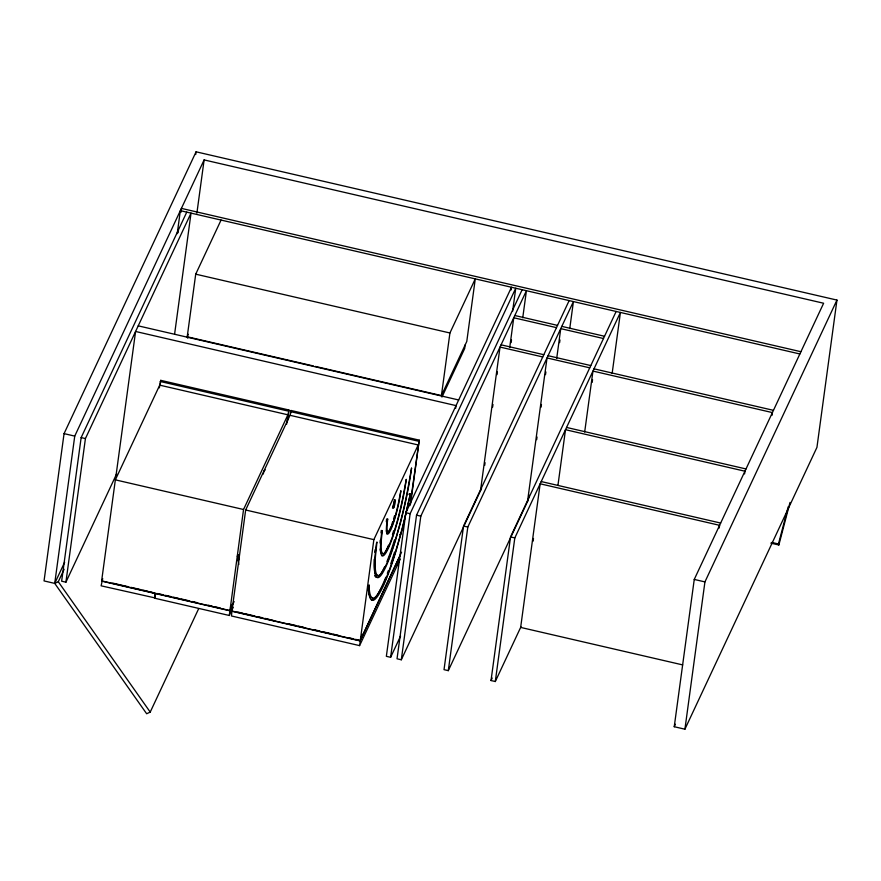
<?xml version="1.0" encoding="UTF-8"?>
<svg xmlns="http://www.w3.org/2000/svg" width="881" height="881" viewBox="0 0 881 881"><rect width="100%" height="100%" fill="white"/><g stroke="black" fill="none" stroke-linecap="round" stroke-linejoin="round"><path stroke-width="1.32" d="M239.048 559.798A94.476 13.292 -77 0 1 238.828 556.748L238.872 554.667L238.233 558.675A96.723 13.611 -77 0 0 238.828 564.457M368.599 586.581L368.544 588.816A96.723 13.611 -77 0 0 396.054 550.999L402.562 528.027L410.337 493.977L408.156 503.602A94.476 13.292 -77 0 1 383.312 584.521L377.85 594.29A94.476 13.292 -77 0 1 369.139 586.889C369.073 581.68 369.414 587.902 367.531 586.328M374.81 552.266L375.086 549.667M381.01 532.873L381.275 530.395M386.33 521.717L386.616 518.986M198.654 608.705L150.222 712.09L146.664 713.753L54.732 583.398L74.742 436.106L204.117 159.913L823.625 303.24L694.25 579.434L674.24 726.726L684.922 729.193L816.94 447.372L836.95 300.08L196.078 151.807L64.06 433.628L44.05 580.92L54.732 583.398L58.289 581.735L64.126 569.28M186.761 212.123L81.151 437.582L61.637 581.196L65.91 582.187L116.677 473.813M65.91 582.187L85.424 438.573L191.034 213.114L174.658 333.69M102.714 578.575L101.117 585.821L154.792 597.869M233.256 607.273L229.291 615.478L243.541 509.504L287.889 414.808L159.714 385.151L115.356 479.848L101.634 580.887L229.809 610.533M116.083 475.09L135.586 331.476L456.028 405.612L455.653 408.321M177.224 233.674L180.352 210.647L799.871 353.975M178.094 232.771L178.469 230.062M180.858 212.453L181.409 208.39L800.917 351.717M159.351 387.849L160.749 380.35L288.924 409.995L287.261 422.241M160.188 384.424L160.749 380.35M195.703 154.538L196.078 151.807M196.892 213.103L204.117 159.913M221.065 220.063L195.714 274.167L187.213 336.773L187.763 338.194M154.616 593.067L150.717 591.922M155.012 593.464L154.56 598.188M155.541 593.596L155.056 598.298L229.324 615.489M410.546 504.064L419.235 440.148L291.06 410.491L290.025 415.303L245.667 510L231.945 611.029L360.12 640.685L401.571 552.2M286.611 424.235L288.924 409.995M290.686 413.211L291.06 410.491M274.244 620.742L265.159 618.407M359.69 640.509L355.726 639.353M290.025 415.303L418.2 444.96L373.852 539.646L359.602 645.619L400.238 559.127M397.298 565.415L398.047 559.887M397.364 565.272L398.113 559.743M511.101 289.959L511.476 287.25L405.855 512.709L386.352 656.323L390.624 657.303L400.547 636.137M409.973 505.573L419.235 440.148M390.624 657.303L410.128 513.7L515.748 288.241L512.621 311.268M522.158 289.717L416.537 515.176L397.034 658.79L401.307 659.781L481.566 488.426M401.307 659.781L420.81 516.167L526.431 290.708L522.741 317.799M315.387 366.419L441.425 395.58L466.776 341.476L475.277 278.87L449.927 332.985L441.425 395.58L441.976 397.012L464.683 348.535L465.19 344.856M569.148 300.597L463.538 526.056L444.024 669.659L448.297 670.65L528.237 500.001M448.297 670.65L467.811 527.036L573.421 301.577L569.743 328.679M480.508 490.684L500.023 347.07L542.751 356.959M484.693 465.399L485.068 462.69M492.611 407.143L492.986 404.434M497.027 374.623L497.402 371.914M509.703 347.566L513.755 317.766L556.473 327.644M511.123 342.61L511.498 339.89M520.968 626.721L495.298 681.52L491.025 680.539L510.54 536.925L616.149 311.467M495.298 681.52L514.812 537.917L620.422 312.458L612.141 373.423M527.51 501.553L547.024 357.95L589.741 367.829M528.754 497.952L529.118 495.243M536.661 439.685L537.036 436.976M541.077 407.176L541.452 404.467M545.504 374.656L545.868 371.947M556.704 358.446L560.745 328.635L603.474 338.524M559.6 342.643L559.964 339.934M533.115 541.165L533.479 538.456M557.959 485.244L565.503 429.697L744.952 471.214L744.577 473.923M584.676 432.042L592.957 371.077L772.406 412.594L772.042 415.303M592.175 382.365L592.55 379.656M684.922 729.193L704.932 581.9L836.95 300.08M719.226 528.027L719.601 525.318L540.152 483.801L520.649 627.415L682.676 664.902M770.842 543.137L778.859 544.987L778.463 543.984L788.231 506.729M778.859 544.987L790.015 502.423M54.732 583.398L64.654 562.221M188.369 334.295L187.213 336.773L313.251 365.934M230.437 608.11L232.155 604.278M234.115 601.525L229.776 610.764L101.601 581.108M361.397 636.71L362.509 634.331M400.403 554.865L360.087 640.916L231.912 611.26L231.461 615.973L359.635 645.63M491.025 680.539L492.193 678.051M674.24 726.726L675.408 724.237M514.812 315.508L557.53 325.397M561.803 326.377L604.531 336.267M195.714 274.167L449.927 332.985M501.08 344.823L543.808 354.702M548.081 355.693L590.799 365.571M594.014 368.82L773.463 410.337M138.229 325.849L458.671 399.974M566.56 427.439L745.998 468.956M160.221 381.473L288.395 411.13M290.532 411.625L418.706 441.271M541.209 481.555L720.658 523.061M771.789 542.432L778.463 543.984M410.392 494.197L409.302 493.8M408.927 494.296L409.995 494.538M64.06 433.628L74.742 436.106M81.151 437.582L85.424 438.573M405.855 512.709L410.128 513.7M416.537 515.176L420.81 516.167M463.538 526.056L467.811 527.036M510.54 536.925L514.812 537.917M694.25 579.434L704.932 581.9M399.611 534.437L400.679 534.679M115.356 479.848L243.541 509.504M245.667 510L373.852 539.646M237.22 556.186L238.288 556.429M112.768 583.145L128.472 586.779M131.093 587.385L140.244 589.499M142.865 590.105L148.096 591.316M157.567 593.508L162.886 594.741M165.551 595.358L170.87 596.591M173.535 597.208L178.854 598.441M181.519 599.047L189.503 600.897M192.157 601.514L197.476 602.747M208.125 605.203L212.112 606.128M214.777 606.745L220.096 607.978M237.815 612.075L243.024 613.286M245.634 613.881L254.741 615.995M257.351 616.601L262.549 617.801M287.878 623.66L295.862 625.51M298.527 626.127L303.846 627.349M314.484 629.816L319.814 631.049M322.468 631.666L330.452 633.505M333.117 634.122L338.436 635.355M349.074 637.822L353.072 638.747M58.289 581.735L150.222 712.09M238.145 560.911A94.476 13.292 -77 0 1 237.76 556.495M263.265 474.033A4.427 0.628 -77 0 1 265.093 470.124M382.299 553.4A48.918 6.883 -77 0 1 380.14 549.017M380.063 543.026A48.918 6.883 -77 0 1 380.218 540.306M377.42 575.282A71.372 10.043 -77 0 1 374.205 559.193M372.41 597.792A94.476 13.292 -77 0 1 368.071 586.647M394.27 499.615A4.427 0.628 -77 0 1 393.84 503.712A4.427 0.628 -77 0 1 392.419 507.963M393.62 530.836A51.252 7.213 -77 0 1 392.441 534.514M388.532 545.152A51.252 7.213 -77 0 1 381.792 555.669M394.512 515.792A28.787 4.053 -77 0 1 393.532 519.129M392.739 521.629A28.787 4.053 -77 0 1 391.549 525.054M391.065 526.342A28.787 4.053 -77 0 1 386.66 533.787M387.166 531.54A26.496 3.733 -77 0 1 386.33 530.836M394.567 552.09A96.723 13.611 -77 0 1 390.812 563.653M388.334 570.657A96.723 13.611 -77 0 1 387.332 573.344M385.834 577.187A96.723 13.611 -77 0 1 371.925 599.983M394.49 539.932A73.486 10.341 -77 0 1 389.843 553.918M389.435 555.063A73.486 10.341 -77 0 1 386.968 561.417M384.612 566.824A73.486 10.341 -77 0 1 376.969 577.341M376.066 577.231A73.486 10.341 -77 0 1 374.656 575.381M387.695 519.074L387.1 524.702A26.496 3.733 -77 0 0 388.235 531.794L389.457 530.736A26.496 3.733 -77 0 0 399.313 498.646L400.866 490.673L400.844 491.323A28.787 4.053 -77 0 1 390.735 529.91A28.787 4.053 -77 0 1 387.111 520.627L387.695 519.074M406.251 479.44L406.196 479.892A51.252 7.213 -77 0 1 388.191 548.577A51.252 7.213 -77 0 1 381.759 532.058L382.299 530.527L381.286 540.549A48.918 6.883 -77 0 0 385.625 551.704L388.455 546.649A48.918 6.883 -77 0 0 403.817 492.446L406.251 479.44M411.548 468.163L411.504 468.571A73.486 10.341 -77 0 1 400.503 522.73L395.558 540.185A73.486 10.341 -77 0 1 376.462 543.379L376.947 541.991L375.46 556.429A71.372 10.043 -77 0 0 381.792 572.694L385.922 565.316A71.372 10.043 -77 0 0 408.332 486.246L411.548 468.163M394.027 507.038L393.741 507.742A4.427 0.628 -77 0 1 393.499 504.549A4.427 0.628 -77 0 1 395.371 499.968A4.427 0.628 -77 0 1 394.027 507.038"/></g></svg>
